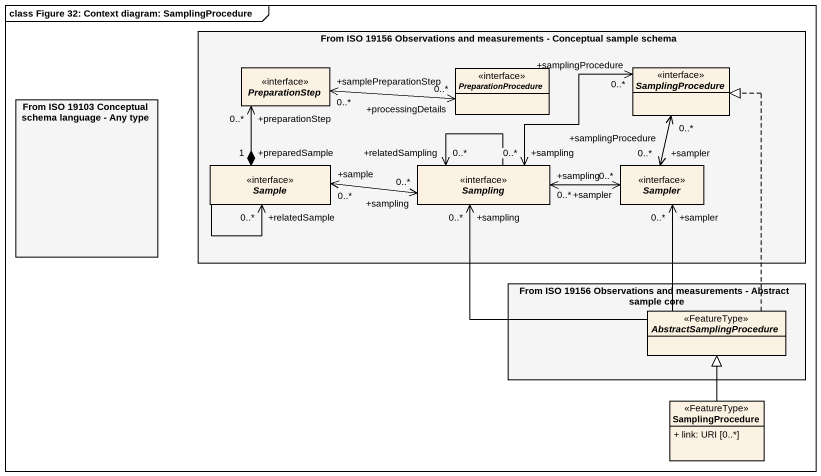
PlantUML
@startuml
mainframe class Figure 32: Context diagram: SamplingProcedure
allowmixing
hide circle
hide empty members
skinparam classAttributeIconSize 0
rectangle "From ISO 19156 Observations and measurements - Conceptual sample schema" as From_ISO_19156_Observations #F5F5F5 {
  interface PreparationStep
  interface PreparationProcedure
  interface SamplingProcedure
  interface Sample
  interface Sampling
  interface Sampler
}
rectangle "From ISO 19103 Conceptual schema language - Any type" as From_ISO_19103_Conceptual #F5F5F5
rectangle "From ISO 19156 Observations and measurements - Abstract sample core" as From_ISO_19156_Observations_2 #F5F5F5 {
  abstract class AbstractSamplingProcedure <<FeatureType>>
}
class "SamplingProcedure" as SamplingProcedure_2 <<FeatureType>> {
  + link: URI [0..*]
}
PreparationStep "+samplePreparationStep\n0..*" <-right-> "+processingDetails\n0..*" PreparationProcedure
Sample "+preparedSample\n1" *-up-> "+preparationStep\n0..*" PreparationStep
Sample --> "+relatedSample\n0..*" Sample
Sample "+sample\n0..*" <-right-> "+sampling\n0..*" Sampling
Sampling "+sampling\n0..*" <-right-> "+samplingProcedure\n0..*" SamplingProcedure
Sampling --> "+relatedSampling\n0..*" Sampling
Sampling "+sampling\n0..*" <-right-> "+sampler\n0..*" Sampler
Sampler "+sampler\n0..*" <-up-> "+samplingProcedure\n0..*" SamplingProcedure
AbstractSamplingProcedure .up.|> SamplingProcedure
AbstractSamplingProcedure -up-> "+sampling\n0..*" Sampling
AbstractSamplingProcedure -up-> "+sampler\n0..*" Sampler
SamplingProcedure_2 -up-|> AbstractSamplingProcedure
@enduml
